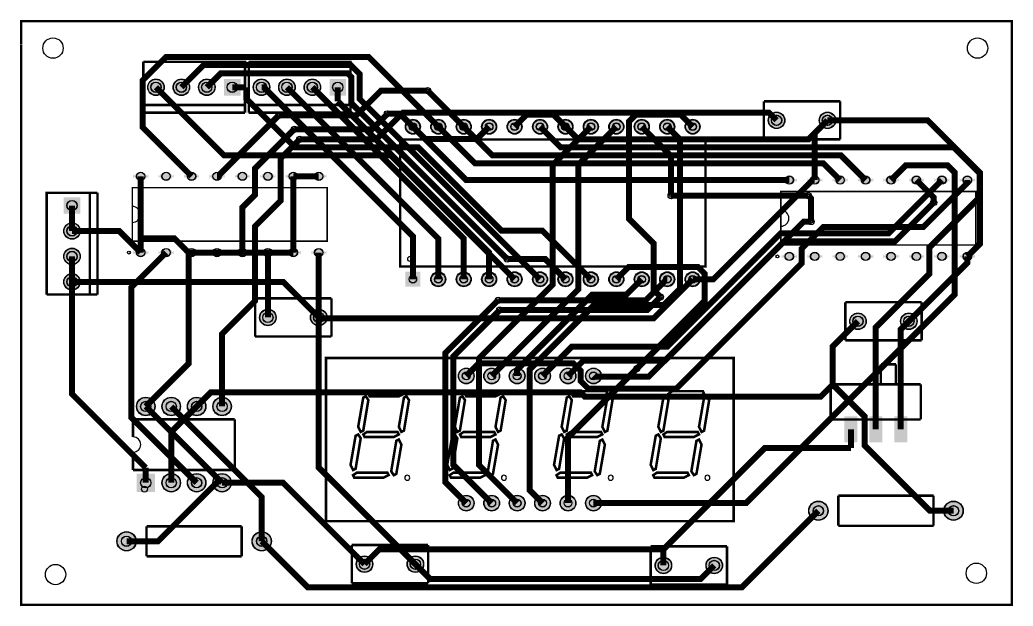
# Model space of a CAD drawing. Header units: millimetres. Extents: x 3.8 to 103, y 2 to 60.6.
import ezdxf

# ---------------------------------------------------------------- set-up
doc = ezdxf.new("R2010")
doc.units = ezdxf.units.MM
for name, color, linetype, true_color in [('BoardOutLine', 7, 'Continuous', 0xff00ff), ('BottomLayer', 7, 'Continuous', 0x0000ff), ('BottomSolderMaskLayer', 7, 'Continuous', 0xaa00ff), ('Document', 7, 'Continuous', 0xffffff), ('Hole', 7, 'Continuous', 0x222222), ('Multi-Layer', 7, 'Continuous', 0xc0c0c0), ('TopLayer', 7, 'Continuous', 0xff0000), ('TopPasteMaskLayer', 7, 'Continuous', 0x808080), ('TopSilkLayer', 7, 'Continuous', 0xffcc00), ('TopSolderMaskLayer', 7, 'Continuous', 0x800080)]:
    doc.layers.add(name, color=color, linetype=linetype, true_color=true_color)

msp = doc.modelspace()

# ---------------------------------------------------------------- hatches: boundary and pattern name
at = {"layer": 'BottomSolderMaskLayer'}
for points in [[(16.574, 53.848, 1), (18.224, 53.848, 1)], [(19.114, 53.848, 1), (20.764, 53.848, 1)], [(21.654, 53.848, 1), (23.304, 53.848, 1)], [(25.844, 53.023), (24.194, 53.023), (24.194, 54.673), (25.844, 54.673)], [(27.115, 53.848, 1), (28.765, 53.848, 1)], [(29.655, 53.848, 1), (31.305, 53.848, 1)], [(32.195, 53.848, 1), (33.845, 53.848, 1)], [(36.385, 53.023), (34.735, 53.023), (34.735, 54.673), (36.385, 54.673)], [(42.304, 49.911, 1), (43.802, 49.911, 1)], [(44.844, 49.911, 1), (46.342, 49.911, 1)], [(47.384, 49.911, 1), (48.882, 49.911, 1)], [(49.924, 49.911, 1), (51.422, 49.911, 1)], [(52.464, 49.911, 1), (53.962, 49.911, 1)], [(55.004, 49.911, 1), (56.502, 49.911, 1)], [(57.544, 49.911, 1), (59.042, 49.911, 1)], [(60.084, 49.911, 1), (61.582, 49.911, 1)], [(62.624, 49.911, 1), (64.122, 49.911, 1)], [(65.164, 49.911, 1), (66.662, 49.911, 1)], [(67.704, 49.911, 1), (69.202, 49.911, 1)], [(70.244, 49.911, 1), (71.742, 49.911, 1)], [(78.55, 50.546, 1), (80.2, 50.546, 1)], [(83.63, 50.546, 1), (85.28, 50.546, 1)], [(16.63, 45.146, -0.785398), (15.12, 45.146), (15.12, 44.77, -0.785398), (16.63, 44.77)], [(19.17, 45.146, -0.785398), (17.66, 45.146), (17.66, 44.77, -0.785398), (19.17, 44.77)], [(21.71, 45.146, -0.785398), (20.2, 45.146), (20.2, 44.77, -0.785398), (21.71, 44.77)], [(24.25, 45.146, -0.785398), (22.74, 45.146), (22.74, 44.77, -0.785398), (24.25, 44.77)], [(26.79, 45.146, -0.785398), (25.28, 45.146), (25.28, 44.77, -0.785398), (26.79, 44.77)], [(29.33, 45.146, -0.785398), (27.82, 45.146), (27.82, 44.77, -0.785398), (29.33, 44.77)], [(31.87, 45.146, -0.785398), (30.36, 45.146), (30.36, 44.77, -0.785398), (31.87, 44.77)], [(34.41, 45.146, -0.785398), (32.9, 45.146), (32.9, 44.77, -0.785398), (34.41, 44.77)], [(81.4, 44.765, -0.785398), (79.89, 44.765), (79.89, 44.389, -0.785398), (81.4, 44.389)], [(83.94, 44.765, -0.785398), (82.43, 44.765), (82.43, 44.389, -0.785398), (83.94, 44.389)], [(86.48, 44.765, -0.785398), (84.97, 44.765), (84.97, 44.389, -0.785398), (86.48, 44.389)], [(89.02, 44.765, -0.785398), (87.51, 44.765), (87.51, 44.389, -0.785398), (89.02, 44.389)], [(91.56, 44.765, -0.785398), (90.05, 44.765), (90.05, 44.389, -0.785398), (91.56, 44.389)], [(94.1, 44.765, -0.785398), (92.59, 44.765), (92.59, 44.389, -0.785398), (94.1, 44.389)], [(96.64, 44.765, -0.785398), (95.13, 44.765), (95.13, 44.389, -0.785398), (96.64, 44.389)], [(99.18, 44.765, -0.785398), (97.67, 44.765), (97.67, 44.389, -0.785398), (99.18, 44.389)], [(9.842, 42.862), (9.842, 41.212), (8.192, 41.212), (8.192, 42.862)], [(8.192, 39.497, 1), (9.842, 39.497, 1)], [(8.192, 36.957, 1), (9.842, 36.957, 1)], [(16.63, 37.526, -0.785398), (15.12, 37.526), (15.12, 37.15, -0.785398), (16.63, 37.15)], [(19.17, 37.526, -0.785398), (17.66, 37.526), (17.66, 37.15, -0.785398), (19.17, 37.15)], [(21.71, 37.526, -0.785398), (20.2, 37.526), (20.2, 37.15, -0.785398), (21.71, 37.15)], [(24.25, 37.526, -0.785398), (22.74, 37.526), (22.74, 37.15, -0.785398), (24.25, 37.15)], [(26.79, 37.526, -0.785398), (25.28, 37.526), (25.28, 37.15, -0.785398), (26.79, 37.15)], [(29.33, 37.526, -0.785398), (27.82, 37.526), (27.82, 37.15, -0.785398), (29.33, 37.15)], [(31.87, 37.526, -0.785398), (30.36, 37.526), (30.36, 37.15, -0.785398), (31.87, 37.15)], [(34.41, 37.526, -0.785398), (32.9, 37.526), (32.9, 37.15, -0.785398), (34.41, 37.15)], [(81.4, 37.145, -0.785398), (79.89, 37.145), (79.89, 36.769, -0.785398), (81.4, 36.769)], [(83.94, 37.145, -0.785398), (82.43, 37.145), (82.43, 36.769, -0.785398), (83.94, 36.769)], [(86.48, 37.145, -0.785398), (84.97, 37.145), (84.97, 36.769, -0.785398), (86.48, 36.769)], [(89.02, 37.145, -0.785398), (87.51, 37.145), (87.51, 36.769, -0.785398), (89.02, 36.769)], [(91.56, 37.145, -0.785398), (90.05, 37.145), (90.05, 36.769, -0.785398), (91.56, 36.769)], [(94.1, 37.145, -0.785398), (92.59, 37.145), (92.59, 36.769, -0.785398), (94.1, 36.769)], [(96.64, 37.145, -0.785398), (95.13, 37.145), (95.13, 36.769, -0.785398), (96.64, 36.769)], [(99.18, 37.145, -0.785398), (97.67, 37.145), (97.67, 36.769, -0.785398), (99.18, 36.769)], [(8.192, 34.417, 1), (9.842, 34.417, 1)], [(42.304, 35.42), (43.802, 35.42), (43.802, 33.922), (42.304, 33.922)], [(44.844, 34.671, 1), (46.342, 34.671, 1)], [(47.384, 34.671, 1), (48.882, 34.671, 1)], [(49.924, 34.671, 1), (51.422, 34.671, 1)], [(52.464, 34.671, 1), (53.962, 34.671, 1)], [(55.004, 34.671, 1), (56.502, 34.671, 1)], [(57.544, 34.671, 1), (59.042, 34.671, 1)], [(60.084, 34.671, 1), (61.582, 34.671, 1)], [(62.624, 34.671, 1), (64.122, 34.671, 1)], [(65.164, 34.671, 1), (66.662, 34.671, 1)], [(67.704, 34.671, 1), (69.202, 34.671, 1)], [(70.244, 34.671, 1), (71.742, 34.671, 1)], [(27.75, 30.861, 1), (29.4, 30.861, 1)], [(32.83, 30.861, 1), (34.48, 30.861, 1)], [(86.678, 30.48, 1), (88.328, 30.48, 1)], [(91.758, 30.48, 1), (93.408, 30.48, 1)], [(47.6, 25.019, 1), (49.174, 25.019, 1)], [(50.14, 25.019, 1), (51.714, 25.019, 1)], [(52.68, 25.019, 1), (54.254, 25.019, 1)], [(55.22, 25.019, 1), (56.794, 25.019, 1)], [(57.76, 25.019, 1), (59.334, 25.019, 1)], [(60.3, 25.019, 1), (61.874, 25.019, 1)], [(15.458, 21.971, 1), (17.308, 21.971, 1)], [(17.998, 21.971, 1), (19.848, 21.971, 1)], [(20.538, 21.971, 1), (22.388, 21.971, 1)], [(23.078, 21.971, 1), (24.928, 21.971, 1)], [(15.458, 15.276), (17.308, 15.276), (17.308, 13.426), (15.458, 13.426)], [(17.998, 14.351, 1), (19.848, 14.351, 1)], [(20.538, 14.351, 1), (22.388, 14.351, 1)], [(23.078, 14.351, 1), (24.928, 14.351, 1)], [(47.6, 12.319, 1), (49.174, 12.319, 1)], [(50.14, 12.319, 1), (51.714, 12.319, 1)], [(52.68, 12.319, 1), (54.254, 12.319, 1)], [(55.22, 12.319, 1), (56.794, 12.319, 1)], [(57.76, 12.319, 1), (59.334, 12.319, 1)], [(60.3, 12.319, 1), (61.874, 12.319, 1)], [(82.582, 11.557, 1), (84.512, 11.557, 1)], [(96.082, 11.557, 1), (98.012, 11.557, 1)], [(13.494, 8.509, 1), (15.424, 8.509, 1)], [(26.994, 8.509, 1), (28.924, 8.509, 1)], [(37.402, 6.223, 1), (39.052, 6.223, 1)], [(42.482, 6.223, 1), (44.132, 6.223, 1)], [(67.247, 6.096, 1), (68.897, 6.096, 1)], [(72.327, 6.096, 1), (73.977, 6.096, 1)]]:
    msp.add_hatch(color=256, dxfattribs=at).paths.add_polyline_path(points)
at = {"layer": 'Multi-Layer'}
for points in [[(16.599, 53.848, 1), (18.199, 53.848, 1)], [(19.139, 53.848, 1), (20.739, 53.848, 1)], [(21.679, 53.848, 1), (23.279, 53.848, 1)], [(25.819, 53.048), (24.219, 53.048), (24.219, 54.648), (25.819, 54.648)], [(27.14, 53.848, 1), (28.74, 53.848, 1)], [(29.68, 53.848, 1), (31.28, 53.848, 1)], [(32.22, 53.848, 1), (33.82, 53.848, 1)], [(36.36, 53.048), (34.76, 53.048), (34.76, 54.648), (36.36, 54.648)], [(42.354, 49.911, 1), (43.751, 49.911, 1)], [(44.894, 49.911, 1), (46.291, 49.911, 1)], [(47.434, 49.911, 1), (48.831, 49.911, 1)], [(49.974, 49.911, 1), (51.371, 49.911, 1)], [(52.515, 49.911, 1), (53.912, 49.911, 1)], [(55.055, 49.911, 1), (56.452, 49.911, 1)], [(57.595, 49.911, 1), (58.992, 49.911, 1)], [(60.134, 49.911, 1), (61.531, 49.911, 1)], [(62.674, 49.911, 1), (64.071, 49.911, 1)], [(65.214, 49.911, 1), (66.611, 49.911, 1)], [(67.754, 49.911, 1), (69.151, 49.911, 1)], [(70.295, 49.911, 1), (71.692, 49.911, 1)], [(78.575, 50.546, 1), (80.175, 50.546, 1)], [(83.655, 50.546, 1), (85.255, 50.546, 1)], [(16.605, 45.14, -0.785398), (15.145, 45.14), (15.145, 44.776, -0.785398), (16.605, 44.776)], [(19.145, 45.14, -0.785398), (17.685, 45.14), (17.685, 44.776, -0.785398), (19.145, 44.776)], [(21.685, 45.14, -0.785398), (20.225, 45.14), (20.225, 44.776, -0.785398), (21.685, 44.776)], [(24.225, 45.14, -0.785398), (22.765, 45.14), (22.765, 44.776, -0.785398), (24.225, 44.776)], [(26.765, 45.14, -0.785398), (25.305, 45.14), (25.305, 44.776, -0.785398), (26.765, 44.776)], [(29.305, 45.14, -0.785398), (27.845, 45.14), (27.845, 44.776, -0.785398), (29.305, 44.776)], [(31.845, 45.14, -0.785398), (30.385, 45.14), (30.385, 44.776, -0.785398), (31.845, 44.776)], [(34.385, 45.14, -0.785398), (32.925, 45.14), (32.925, 44.776, -0.785398), (34.385, 44.776)], [(81.375, 44.759, -0.785398), (79.915, 44.759), (79.915, 44.395, -0.785398), (81.375, 44.395)], [(83.915, 44.759, -0.785398), (82.455, 44.759), (82.455, 44.395, -0.785398), (83.915, 44.395)], [(86.455, 44.759, -0.785398), (84.995, 44.759), (84.995, 44.395, -0.785398), (86.455, 44.395)], [(88.995, 44.759, -0.785398), (87.535, 44.759), (87.535, 44.395, -0.785398), (88.995, 44.395)], [(91.535, 44.759, -0.785398), (90.075, 44.759), (90.075, 44.395, -0.785398), (91.535, 44.395)], [(94.075, 44.759, -0.785398), (92.615, 44.759), (92.615, 44.395, -0.785398), (94.075, 44.395)], [(96.615, 44.759, -0.785398), (95.155, 44.759), (95.155, 44.395, -0.785398), (96.615, 44.395)], [(99.155, 44.759, -0.785398), (97.695, 44.759), (97.695, 44.395, -0.785398), (99.155, 44.395)], [(9.817, 42.837), (9.817, 41.237), (8.217, 41.237), (8.217, 42.837)], [(8.217, 39.497, 1), (9.817, 39.497, 1)], [(8.217, 36.957, 1), (9.817, 36.957, 1)], [(16.605, 37.52, -0.785398), (15.145, 37.52), (15.145, 37.156, -0.785398), (16.605, 37.156)], [(19.145, 37.52, -0.785398), (17.685, 37.52), (17.685, 37.156, -0.785398), (19.145, 37.156)], [(21.685, 37.52, -0.785398), (20.225, 37.52), (20.225, 37.156, -0.785398), (21.685, 37.156)], [(24.225, 37.52, -0.785398), (22.765, 37.52), (22.765, 37.156, -0.785398), (24.225, 37.156)], [(26.765, 37.52, -0.785398), (25.305, 37.52), (25.305, 37.156, -0.785398), (26.765, 37.156)], [(29.305, 37.52, -0.785398), (27.845, 37.52), (27.845, 37.156, -0.785398), (29.305, 37.156)], [(31.845, 37.52, -0.785398), (30.385, 37.52), (30.385, 37.156, -0.785398), (31.845, 37.156)], [(34.385, 37.52, -0.785398), (32.925, 37.52), (32.925, 37.156, -0.785398), (34.385, 37.156)], [(81.375, 37.139, -0.785398), (79.915, 37.139), (79.915, 36.775, -0.785398), (81.375, 36.775)], [(83.915, 37.139, -0.785398), (82.455, 37.139), (82.455, 36.775, -0.785398), (83.915, 36.775)], [(86.455, 37.139, -0.785398), (84.995, 37.139), (84.995, 36.775, -0.785398), (86.455, 36.775)], [(88.995, 37.139, -0.785398), (87.535, 37.139), (87.535, 36.775, -0.785398), (88.995, 36.775)], [(91.535, 37.139, -0.785398), (90.075, 37.139), (90.075, 36.775, -0.785398), (91.535, 36.775)], [(94.075, 37.139, -0.785398), (92.615, 37.139), (92.615, 36.775, -0.785398), (94.075, 36.775)], [(96.615, 37.139, -0.785398), (95.155, 37.139), (95.155, 36.775, -0.785398), (96.615, 36.775)], [(99.155, 37.139, -0.785398), (97.695, 37.139), (97.695, 36.775, -0.785398), (99.155, 36.775)], [(8.217, 34.417, 1), (9.817, 34.417, 1)], [(42.354, 35.37), (43.751, 35.37), (43.751, 33.973), (42.354, 33.973)], [(44.894, 34.671, 1), (46.291, 34.671, 1)], [(47.434, 34.671, 1), (48.831, 34.671, 1)], [(49.974, 34.671, 1), (51.371, 34.671, 1)], [(52.515, 34.671, 1), (53.912, 34.671, 1)], [(55.055, 34.671, 1), (56.452, 34.671, 1)], [(57.595, 34.671, 1), (58.992, 34.671, 1)], [(60.134, 34.671, 1), (61.531, 34.671, 1)], [(62.674, 34.671, 1), (64.071, 34.671, 1)], [(65.214, 34.671, 1), (66.611, 34.671, 1)], [(67.754, 34.671, 1), (69.151, 34.671, 1)], [(70.295, 34.671, 1), (71.692, 34.671, 1)], [(27.775, 30.861, 1), (29.375, 30.861, 1)], [(32.855, 30.861, 1), (34.455, 30.861, 1)], [(86.703, 30.48, 1), (88.303, 30.48, 1)], [(91.783, 30.48, 1), (93.383, 30.48, 1)], [(47.625, 25.019, 1), (49.149, 25.019, 1)], [(50.165, 25.019, 1), (51.689, 25.019, 1)], [(52.705, 25.019, 1), (54.229, 25.019, 1)], [(55.245, 25.019, 1), (56.769, 25.019, 1)], [(57.785, 25.019, 1), (59.309, 25.019, 1)], [(60.325, 25.019, 1), (61.849, 25.019, 1)], [(15.483, 21.971, 1), (17.283, 21.971, 1)], [(18.023, 21.971, 1), (19.823, 21.971, 1)], [(20.563, 21.971, 1), (22.363, 21.971, 1)], [(23.103, 21.971, 1), (24.903, 21.971, 1)], [(15.483, 15.251), (17.283, 15.251), (17.283, 13.451), (15.483, 13.451)], [(18.023, 14.351, 1), (19.823, 14.351, 1)], [(20.563, 14.351, 1), (22.363, 14.351, 1)], [(23.103, 14.351, 1), (24.903, 14.351, 1)], [(47.625, 12.319, 1), (49.149, 12.319, 1)], [(50.165, 12.319, 1), (51.689, 12.319, 1)], [(52.705, 12.319, 1), (54.229, 12.319, 1)], [(55.245, 12.319, 1), (56.769, 12.319, 1)], [(57.785, 12.319, 1), (59.309, 12.319, 1)], [(60.325, 12.319, 1), (61.849, 12.319, 1)], [(82.607, 11.557, 1), (84.487, 11.557, 1)], [(96.107, 11.557, 1), (97.987, 11.557, 1)], [(13.519, 8.509, 1), (15.399, 8.509, 1)], [(27.019, 8.509, 1), (28.899, 8.509, 1)], [(37.427, 6.223, 1), (39.027, 6.223, 1)], [(42.507, 6.223, 1), (44.107, 6.223, 1)], [(67.272, 6.096, 1), (68.872, 6.096, 1)], [(72.352, 6.096, 1), (73.952, 6.096, 1)]]:
    msp.add_hatch(color=256, dxfattribs=at).paths.add_polyline_path(points)
at = {"layer": 'TopLayer'}
for points in [[(87.391, 18.435), (86.192, 18.435), (86.192, 20.935), (87.391, 20.935)], [(89.88, 18.435), (88.682, 18.435), (88.682, 20.935), (89.88, 20.935)], [(92.37, 18.435), (91.171, 18.435), (91.171, 20.935), (92.37, 20.935)]]:
    msp.add_hatch(color=256, dxfattribs=at).paths.add_polyline_path(points)
at = {"layer": 'TopPasteMaskLayer'}
for points in [[(87.391, 18.435), (86.192, 18.435), (86.192, 20.935), (87.391, 20.935)], [(89.88, 18.435), (88.682, 18.435), (88.682, 20.935), (89.88, 20.935)], [(92.37, 18.435), (91.171, 18.435), (91.171, 20.935), (92.37, 20.935)]]:
    msp.add_hatch(color=256, dxfattribs=at).paths.add_polyline_path(points)
at = {"layer": 'TopSolderMaskLayer'}
for points in [[(16.574, 53.848, 1), (18.224, 53.848, 1)], [(19.114, 53.848, 1), (20.764, 53.848, 1)], [(21.654, 53.848, 1), (23.304, 53.848, 1)], [(25.844, 53.023), (24.194, 53.023), (24.194, 54.673), (25.844, 54.673)], [(27.115, 53.848, 1), (28.765, 53.848, 1)], [(29.655, 53.848, 1), (31.305, 53.848, 1)], [(32.195, 53.848, 1), (33.845, 53.848, 1)], [(36.385, 53.023), (34.735, 53.023), (34.735, 54.673), (36.385, 54.673)], [(42.304, 49.911, 1), (43.802, 49.911, 1)], [(44.844, 49.911, 1), (46.342, 49.911, 1)], [(47.384, 49.911, 1), (48.882, 49.911, 1)], [(49.924, 49.911, 1), (51.422, 49.911, 1)], [(52.464, 49.911, 1), (53.962, 49.911, 1)], [(55.004, 49.911, 1), (56.502, 49.911, 1)], [(57.544, 49.911, 1), (59.042, 49.911, 1)], [(60.084, 49.911, 1), (61.582, 49.911, 1)], [(62.624, 49.911, 1), (64.122, 49.911, 1)], [(65.164, 49.911, 1), (66.662, 49.911, 1)], [(67.704, 49.911, 1), (69.202, 49.911, 1)], [(70.244, 49.911, 1), (71.742, 49.911, 1)], [(78.55, 50.546, 1), (80.2, 50.546, 1)], [(83.63, 50.546, 1), (85.28, 50.546, 1)], [(16.63, 45.146, -0.785398), (15.12, 45.146), (15.12, 44.77, -0.785398), (16.63, 44.77)], [(19.17, 45.146, -0.785398), (17.66, 45.146), (17.66, 44.77, -0.785398), (19.17, 44.77)], [(21.71, 45.146, -0.785398), (20.2, 45.146), (20.2, 44.77, -0.785398), (21.71, 44.77)], [(24.25, 45.146, -0.785398), (22.74, 45.146), (22.74, 44.77, -0.785398), (24.25, 44.77)], [(26.79, 45.146, -0.785398), (25.28, 45.146), (25.28, 44.77, -0.785398), (26.79, 44.77)], [(29.33, 45.146, -0.785398), (27.82, 45.146), (27.82, 44.77, -0.785398), (29.33, 44.77)], [(31.87, 45.146, -0.785398), (30.36, 45.146), (30.36, 44.77, -0.785398), (31.87, 44.77)], [(34.41, 45.146, -0.785398), (32.9, 45.146), (32.9, 44.77, -0.785398), (34.41, 44.77)], [(81.4, 44.765, -0.785398), (79.89, 44.765), (79.89, 44.389, -0.785398), (81.4, 44.389)], [(83.94, 44.765, -0.785398), (82.43, 44.765), (82.43, 44.389, -0.785398), (83.94, 44.389)], [(86.48, 44.765, -0.785398), (84.97, 44.765), (84.97, 44.389, -0.785398), (86.48, 44.389)], [(89.02, 44.765, -0.785398), (87.51, 44.765), (87.51, 44.389, -0.785398), (89.02, 44.389)], [(91.56, 44.765, -0.785398), (90.05, 44.765), (90.05, 44.389, -0.785398), (91.56, 44.389)], [(94.1, 44.765, -0.785398), (92.59, 44.765), (92.59, 44.389, -0.785398), (94.1, 44.389)], [(96.64, 44.765, -0.785398), (95.13, 44.765), (95.13, 44.389, -0.785398), (96.64, 44.389)], [(99.18, 44.765, -0.785398), (97.67, 44.765), (97.67, 44.389, -0.785398), (99.18, 44.389)], [(9.842, 42.862), (9.842, 41.212), (8.192, 41.212), (8.192, 42.862)], [(8.192, 39.497, 1), (9.842, 39.497, 1)], [(8.192, 36.957, 1), (9.842, 36.957, 1)], [(16.63, 37.526, -0.785398), (15.12, 37.526), (15.12, 37.15, -0.785398), (16.63, 37.15)], [(19.17, 37.526, -0.785398), (17.66, 37.526), (17.66, 37.15, -0.785398), (19.17, 37.15)], [(21.71, 37.526, -0.785398), (20.2, 37.526), (20.2, 37.15, -0.785398), (21.71, 37.15)], [(24.25, 37.526, -0.785398), (22.74, 37.526), (22.74, 37.15, -0.785398), (24.25, 37.15)], [(26.79, 37.526, -0.785398), (25.28, 37.526), (25.28, 37.15, -0.785398), (26.79, 37.15)], [(29.33, 37.526, -0.785398), (27.82, 37.526), (27.82, 37.15, -0.785398), (29.33, 37.15)], [(31.87, 37.526, -0.785398), (30.36, 37.526), (30.36, 37.15, -0.785398), (31.87, 37.15)], [(34.41, 37.526, -0.785398), (32.9, 37.526), (32.9, 37.15, -0.785398), (34.41, 37.15)], [(81.4, 37.145, -0.785398), (79.89, 37.145), (79.89, 36.769, -0.785398), (81.4, 36.769)], [(83.94, 37.145, -0.785398), (82.43, 37.145), (82.43, 36.769, -0.785398), (83.94, 36.769)], [(86.48, 37.145, -0.785398), (84.97, 37.145), (84.97, 36.769, -0.785398), (86.48, 36.769)], [(89.02, 37.145, -0.785398), (87.51, 37.145), (87.51, 36.769, -0.785398), (89.02, 36.769)], [(91.56, 37.145, -0.785398), (90.05, 37.145), (90.05, 36.769, -0.785398), (91.56, 36.769)], [(94.1, 37.145, -0.785398), (92.59, 37.145), (92.59, 36.769, -0.785398), (94.1, 36.769)], [(96.64, 37.145, -0.785398), (95.13, 37.145), (95.13, 36.769, -0.785398), (96.64, 36.769)], [(99.18, 37.145, -0.785398), (97.67, 37.145), (97.67, 36.769, -0.785398), (99.18, 36.769)], [(8.192, 34.417, 1), (9.842, 34.417, 1)], [(42.304, 35.42), (43.802, 35.42), (43.802, 33.922), (42.304, 33.922)], [(44.844, 34.671, 1), (46.342, 34.671, 1)], [(47.384, 34.671, 1), (48.882, 34.671, 1)], [(49.924, 34.671, 1), (51.422, 34.671, 1)], [(52.464, 34.671, 1), (53.962, 34.671, 1)], [(55.004, 34.671, 1), (56.502, 34.671, 1)], [(57.544, 34.671, 1), (59.042, 34.671, 1)], [(60.084, 34.671, 1), (61.582, 34.671, 1)], [(62.624, 34.671, 1), (64.122, 34.671, 1)], [(65.164, 34.671, 1), (66.662, 34.671, 1)], [(67.704, 34.671, 1), (69.202, 34.671, 1)], [(70.244, 34.671, 1), (71.742, 34.671, 1)], [(27.75, 30.861, 1), (29.4, 30.861, 1)], [(32.83, 30.861, 1), (34.48, 30.861, 1)], [(86.678, 30.48, 1), (88.328, 30.48, 1)], [(91.758, 30.48, 1), (93.408, 30.48, 1)], [(47.6, 25.019, 1), (49.174, 25.019, 1)], [(50.14, 25.019, 1), (51.714, 25.019, 1)], [(52.68, 25.019, 1), (54.254, 25.019, 1)], [(55.22, 25.019, 1), (56.794, 25.019, 1)], [(57.76, 25.019, 1), (59.334, 25.019, 1)], [(60.3, 25.019, 1), (61.874, 25.019, 1)], [(15.458, 21.971, 1), (17.308, 21.971, 1)], [(17.998, 21.971, 1), (19.848, 21.971, 1)], [(20.538, 21.971, 1), (22.388, 21.971, 1)], [(23.078, 21.971, 1), (24.928, 21.971, 1)], [(87.442, 18.385), (86.142, 18.385), (86.142, 20.985), (87.442, 20.985)], [(89.931, 18.385), (88.631, 18.385), (88.631, 20.985), (89.931, 20.985)], [(92.42, 18.385), (91.12, 18.385), (91.12, 20.985), (92.42, 20.985)], [(15.458, 15.276), (17.308, 15.276), (17.308, 13.426), (15.458, 13.426)], [(17.998, 14.351, 1), (19.848, 14.351, 1)], [(20.538, 14.351, 1), (22.388, 14.351, 1)], [(23.078, 14.351, 1), (24.928, 14.351, 1)], [(47.6, 12.319, 1), (49.174, 12.319, 1)], [(50.14, 12.319, 1), (51.714, 12.319, 1)], [(52.68, 12.319, 1), (54.254, 12.319, 1)], [(55.22, 12.319, 1), (56.794, 12.319, 1)], [(57.76, 12.319, 1), (59.334, 12.319, 1)], [(60.3, 12.319, 1), (61.874, 12.319, 1)], [(82.582, 11.557, 1), (84.512, 11.557, 1)], [(96.082, 11.557, 1), (98.012, 11.557, 1)], [(13.494, 8.509, 1), (15.424, 8.509, 1)], [(26.994, 8.509, 1), (28.924, 8.509, 1)], [(37.402, 6.223, 1), (39.052, 6.223, 1)], [(42.482, 6.223, 1), (44.132, 6.223, 1)], [(67.247, 6.096, 1), (68.897, 6.096, 1)], [(72.327, 6.096, 1), (73.977, 6.096, 1)]]:
    msp.add_hatch(color=256, dxfattribs=at).paths.add_polyline_path(points)

# ---------------------------------------------------------------- linework, layer by layer
at = {"layer": 'BoardOutLine', "const_width": 0.254}
msp.add_lwpolyline([(3.937, 58.166), (3.937, 60.452), (102.87, 60.452), (102.87, 2.159), (3.937, 2.159), (3.937, 58.143)], dxfattribs=at)
at = {"layer": 'BottomLayer', "const_width": 0.6}
for points in [[(45.593, 49.911), (38.644, 56.86), (18.391, 56.86), (16.086, 54.555), (16.086, 49.827), (20.955, 44.958)], [(55.753, 34.671), (37.743, 52.681), (37.743, 55.167), (36.853, 56.057), (22.148, 56.057), (19.939, 53.848)], [(22.479, 53.848), (23.885, 55.254), (36.521, 55.254), (36.91, 54.865), (36.91, 52.256), (52.472, 36.693)], [(43.053, 34.671), (43.053, 38.958), (28.163, 53.848), (27.94, 53.848)], [(30.48, 53.848), (45.593, 38.735), (45.593, 34.671)], [(33.02, 53.848), (48.133, 38.735), (48.133, 34.671)], [(35.56, 53.848), (35.56, 52.446)], [(48.133, 49.911), (44.54, 53.504)], [(35.56, 52.446), (50.673, 37.333), (50.673, 34.671)], [(23.495, 44.958), (23.587, 44.958), (29.677, 51.048)], [(43.053, 49.911), (41.768, 51.196), (40.518, 51.196)], [(53.213, 49.911), (54.421, 51.119), (57.085, 51.119), (58.293, 49.911)], [(70.993, 49.911), (69.792, 51.112), (65.315, 51.112), (64.643, 50.44), (64.643, 40.707), (67.114, 38.236), (67.114, 33.585), (67.783, 32.916)], [(83.185, 44.577), (83.185, 49.276), (84.455, 50.546)], [(98.425, 36.957), (99.676, 38.208), (99.676, 45.329), (94.459, 50.546), (84.455, 50.546)], [(26.035, 37.338), (26.035, 41.855), (27.305, 43.125), (27.305, 45.747), (31.213, 49.656)], [(43.053, 49.911), (44.269, 48.695), (49.457, 48.695), (50.673, 49.911)], [(53.467, 12.319), (49.657, 16.129), (49.657, 26.782), (57.023, 34.148), (57.023, 46.101), (60.833, 49.911)], [(50.927, 25.019), (59.563, 33.655), (59.563, 46.101), (63.373, 49.911)], [(56.007, 12.319), (54.731, 13.595), (54.731, 25.669), (61.17, 32.108), (68.117, 32.108), (69.723, 33.714), (69.723, 48.641), (68.453, 49.911)], [(65.913, 49.911), (68.841, 46.983), (68.841, 43.024)], [(24.003, 21.971), (24.003, 29.224), (27.305, 32.526), (27.305, 39.975), (29.845, 42.515), (29.845, 46.737), (31.765, 48.657)], [(90.805, 44.577), (92.265, 46.037), (96.451, 46.037), (97.155, 45.334), (97.155, 33.151), (76.323, 12.319), (61.087, 12.319)], [(15.875, 44.958), (15.875, 38.767)], [(31.115, 44.958), (31.115, 37.338)], [(95.885, 44.577), (90.583, 39.275), (79.802, 39.275), (68.467, 27.939), (58.927, 27.939), (56.007, 25.019)], [(83.185, 44.577), (82.963, 44.577), (73.057, 34.671), (70.993, 34.671)], [(82.551, 43.024), (82.827, 42.748), (82.827, 40.435)], [(9.017, 39.497), (9.017, 42.037)], [(95.076, 42.339), (91.209, 38.472), (80.135, 38.472), (68.212, 26.549), (60.077, 26.549), (58.547, 25.019)], [(15.875, 38.767), (15.875, 37.338)], [(15.875, 38.767), (19.231, 38.767), (20.659, 37.338)], [(9.017, 36.957), (9.017, 34.417)], [(18.415, 37.338), (14.954, 33.877), (14.954, 20.86), (21.463, 14.351)], [(20.659, 37.338), (20.659, 26.247), (16.383, 21.971)], [(20.659, 37.338), (20.955, 37.338)], [(28.575, 37.338), (28.575, 30.861)], [(33.655, 37.338), (33.655, 30.861)], [(9.017, 34.417), (9.017, 23.218), (16.383, 15.852)], [(53.467, 25.019), (53.467, 25.638), (60.951, 33.122), (64.364, 33.122), (65.913, 34.671)], [(51.574, 32.583), (46.29, 27.299), (46.29, 14.416), (48.387, 12.319)], [(51.724, 31.592), (47.108, 26.976), (47.108, 16.138), (50.927, 12.319)], [(43.307, 6.223), (33.655, 15.875), (33.655, 30.861)], [(65.42, 25.742), (58.547, 18.869), (58.547, 12.319)], [(16.383, 21.971), (23.722, 14.632), (23.722, 14.626)], [(18.923, 21.971), (27.959, 12.935), (27.959, 8.509)], [(16.383, 14.351), (16.383, 15.852)], [(23.722, 14.626), (17.605, 8.509), (14.459, 8.509)], [(23.722, 14.626), (23.728, 14.626), (24.003, 14.351)]]:
    msp.add_lwpolyline(points, dxfattribs=at)
at = {"layer": 'BottomSolderMaskLayer'}
for centre, radius in [((17.399, 53.848), 0.825), ((19.939, 53.848), 0.825), ((22.479, 53.848), 0.825), ((27.94, 53.848), 0.825), ((30.48, 53.848), 0.825), ((33.02, 53.848), 0.825), ((17.399, 53.848), 0.516), ((19.939, 53.848), 0.516), ((22.479, 53.848), 0.516), ((25.019, 53.848), 0.516), ((27.94, 53.848), 0.516), ((30.48, 53.848), 0.516), ((33.02, 53.848), 0.516), ((35.56, 53.848), 0.516), ((43.053, 49.911), 0.749), ((45.593, 49.911), 0.749), ((48.133, 49.911), 0.749), ((50.673, 49.911), 0.749), ((53.213, 49.911), 0.749), ((55.753, 49.911), 0.749), ((58.293, 49.911), 0.749), ((60.833, 49.911), 0.749), ((63.373, 49.911), 0.749), ((65.913, 49.911), 0.749), ((68.453, 49.911), 0.749), ((70.993, 49.911), 0.749), ((79.375, 50.546), 0.825), ((79.375, 50.546), 0.516), ((84.455, 50.546), 0.825), ((84.455, 50.546), 0.516), ((43.053, 49.911), 0.381), ((45.593, 49.911), 0.381), ((48.133, 49.911), 0.381), ((50.673, 49.911), 0.381), ((53.213, 49.911), 0.381), ((55.753, 49.911), 0.381), ((58.293, 49.911), 0.381), ((60.833, 49.911), 0.381), ((63.373, 49.911), 0.381), ((65.913, 49.911), 0.381), ((68.453, 49.911), 0.381), ((70.993, 49.911), 0.381), ((15.875, 44.958), 0.414), ((18.415, 44.958), 0.414), ((20.955, 44.958), 0.414), ((23.495, 44.958), 0.414), ((26.035, 44.958), 0.414), ((28.575, 44.958), 0.414), ((31.115, 44.958), 0.414), ((33.655, 44.958), 0.414), ((80.645, 44.577), 0.414), ((83.185, 44.577), 0.414), ((85.725, 44.577), 0.414), ((88.265, 44.577), 0.414), ((90.805, 44.577), 0.414), ((93.345, 44.577), 0.414), ((95.885, 44.577), 0.414), ((98.425, 44.577), 0.414), ((9.017, 42.037), 0.516), ((9.017, 39.497), 0.825), ((9.017, 39.497), 0.516), ((9.017, 36.957), 0.825), ((15.875, 37.338), 0.414), ((18.415, 37.338), 0.414), ((20.955, 37.338), 0.414), ((23.495, 37.338), 0.414), ((26.035, 37.338), 0.414), ((28.575, 37.338), 0.414), ((31.115, 37.338), 0.414), ((33.655, 37.338), 0.414), ((9.017, 36.957), 0.516), ((80.645, 36.957), 0.414), ((83.185, 36.957), 0.414), ((85.725, 36.957), 0.414), ((88.265, 36.957), 0.414), ((90.805, 36.957), 0.414), ((93.345, 36.957), 0.414), ((95.885, 36.957), 0.414), ((98.425, 36.957), 0.414), ((9.017, 34.417), 0.825), ((9.017, 34.417), 0.516), ((43.053, 34.671), 0.381), ((45.593, 34.671), 0.749), ((45.593, 34.671), 0.381), ((48.133, 34.671), 0.749), ((48.133, 34.671), 0.381), ((50.673, 34.671), 0.749), ((50.673, 34.671), 0.381), ((53.213, 34.671), 0.749), ((53.213, 34.671), 0.381), ((55.753, 34.671), 0.749), ((55.753, 34.671), 0.381), ((58.293, 34.671), 0.749), ((58.293, 34.671), 0.381), ((60.833, 34.671), 0.749), ((60.833, 34.671), 0.381), ((63.373, 34.671), 0.749), ((63.373, 34.671), 0.381), ((65.913, 34.671), 0.749), ((65.913, 34.671), 0.381), ((68.453, 34.671), 0.749), ((68.453, 34.671), 0.381), ((70.993, 34.671), 0.749), ((70.993, 34.671), 0.381), ((28.575, 30.861), 0.825), ((28.575, 30.861), 0.516), ((33.655, 30.861), 0.825), ((33.655, 30.861), 0.516), ((87.503, 30.48), 0.825), ((87.503, 30.48), 0.516), ((92.583, 30.48), 0.825), ((92.583, 30.48), 0.516), ((48.387, 25.019), 0.787), ((50.927, 25.019), 0.787), ((53.467, 25.019), 0.787), ((56.007, 25.019), 0.787), ((58.547, 25.019), 0.787), ((61.087, 25.019), 0.787), ((48.387, 25.019), 0.394), ((50.927, 25.019), 0.394), ((53.467, 25.019), 0.394), ((56.007, 25.019), 0.394), ((58.547, 25.019), 0.394), ((61.087, 25.019), 0.394), ((16.383, 21.971), 0.925), ((18.923, 21.971), 0.925), ((21.463, 21.971), 0.925), ((24.003, 21.971), 0.925), ((16.383, 21.971), 0.514), ((18.923, 21.971), 0.514), ((21.463, 21.971), 0.514), ((24.003, 21.971), 0.514), ((18.923, 14.351), 0.925), ((21.463, 14.351), 0.925), ((24.003, 14.351), 0.925), ((16.383, 14.351), 0.514), ((18.923, 14.351), 0.514), ((21.463, 14.351), 0.514), ((24.003, 14.351), 0.514), ((48.387, 12.319), 0.787), ((50.927, 12.319), 0.787), ((53.467, 12.319), 0.787), ((56.007, 12.319), 0.787), ((58.547, 12.319), 0.787), ((61.087, 12.319), 0.787), ((48.387, 12.319), 0.394), ((50.927, 12.319), 0.394), ((53.467, 12.319), 0.394), ((56.007, 12.319), 0.394), ((58.547, 12.319), 0.394), ((61.087, 12.319), 0.394), ((83.547, 11.557), 0.965), ((83.547, 11.557), 0.514), ((97.047, 11.557), 0.965), ((97.047, 11.557), 0.514), ((14.459, 8.509), 0.965), ((14.459, 8.509), 0.514), ((27.959, 8.509), 0.965), ((27.959, 8.509), 0.514), ((38.227, 6.223), 0.825), ((43.307, 6.223), 0.825), ((38.227, 6.223), 0.516), ((43.307, 6.223), 0.516), ((68.072, 6.096), 0.825), ((68.072, 6.096), 0.516), ((73.152, 6.096), 0.825), ((73.152, 6.096), 0.516)]:
    msp.add_circle(centre, radius, dxfattribs=at)
at = {"layer": 'Document', "const_width": 0.254}
for points in [[(89.789, 24.181), (89.789, 26.187)], [(89.789, 26.187), (91.288, 26.187)], [(91.288, 26.187), (91.288, 24.181)], [(84.785, 24.181), (84.785, 20.676)], [(89.789, 24.181), (84.785, 24.181)], [(91.288, 24.181), (89.789, 24.181)], [(93.777, 24.181), (91.288, 24.181)], [(93.777, 20.676), (93.777, 24.181)], [(84.785, 20.676), (93.777, 20.676)]]:
    msp.add_lwpolyline(points, dxfattribs=at)
at = {"layer": 'Document'}
for centre, radius in [((14.693, 37.338), 0.15), ((79.463, 36.957), 0.15), ((16.256, 13.716), 0.3)]:
    msp.add_circle(centre, radius, dxfattribs=at)
at = {"layer": 'Hole'}
for centre in [(44.54, 53.504), (29.677, 51.048), (40.518, 51.196), (31.213, 49.656), (31.765, 48.657), (68.841, 43.024), (82.551, 43.024), (95.076, 42.339), (82.827, 40.435), (52.472, 36.693), (51.574, 32.583), (67.783, 32.916), (51.724, 31.592), (65.42, 25.742)]:
    msp.add_circle(centre, 0.153, dxfattribs=at)
at = {"layer": 'Multi-Layer'}
for centre, radius in [((7.118, 57.763), 1.016), ((99.447, 57.763), 1.016), ((17.399, 53.848), 0.8), ((19.939, 53.848), 0.8), ((22.479, 53.848), 0.8), ((27.94, 53.848), 0.8), ((30.48, 53.848), 0.8), ((33.02, 53.848), 0.8), ((17.399, 53.848), 0.5), ((19.939, 53.848), 0.5), ((22.479, 53.848), 0.5), ((25.019, 53.848), 0.5), ((27.94, 53.848), 0.5), ((30.48, 53.848), 0.5), ((33.02, 53.848), 0.5), ((35.56, 53.848), 0.5), ((44.54, 53.504), 0.305), ((29.677, 51.048), 0.305), ((40.518, 51.196), 0.305), ((43.053, 49.911), 0.699), ((45.593, 49.911), 0.699), ((48.133, 49.911), 0.699), ((50.673, 49.911), 0.699), ((53.213, 49.911), 0.699), ((55.753, 49.911), 0.699), ((58.293, 49.911), 0.699), ((60.833, 49.911), 0.699), ((63.373, 49.911), 0.699), ((65.913, 49.911), 0.699), ((68.453, 49.911), 0.699), ((70.993, 49.911), 0.699), ((79.375, 50.546), 0.8), ((79.375, 50.546), 0.5), ((84.455, 50.546), 0.8), ((84.455, 50.546), 0.5), ((31.213, 49.656), 0.305), ((43.053, 49.911), 0.356), ((45.593, 49.911), 0.356), ((48.133, 49.911), 0.356), ((50.673, 49.911), 0.356), ((53.213, 49.911), 0.356), ((55.753, 49.911), 0.356), ((58.293, 49.911), 0.356), ((60.833, 49.911), 0.356), ((63.373, 49.911), 0.356), ((65.913, 49.911), 0.356), ((68.453, 49.911), 0.356), ((70.993, 49.911), 0.356), ((31.765, 48.657), 0.305), ((15.875, 44.958), 0.4), ((18.415, 44.958), 0.4), ((20.955, 44.958), 0.4), ((23.495, 44.958), 0.4), ((26.035, 44.958), 0.4), ((28.575, 44.958), 0.4), ((31.115, 44.958), 0.4), ((33.655, 44.958), 0.4), ((80.645, 44.577), 0.4), ((83.185, 44.577), 0.4), ((85.725, 44.577), 0.4), ((88.265, 44.577), 0.4), ((90.805, 44.577), 0.4), ((93.345, 44.577), 0.4), ((95.885, 44.577), 0.4), ((98.425, 44.577), 0.4), ((68.841, 43.024), 0.305), ((82.551, 43.024), 0.305), ((9.017, 42.037), 0.5), ((95.076, 42.339), 0.305), ((82.827, 40.435), 0.305), ((9.017, 39.497), 0.8), ((9.017, 39.497), 0.5), ((9.017, 36.957), 0.8), ((15.875, 37.338), 0.4), ((18.415, 37.338), 0.4), ((20.955, 37.338), 0.4), ((23.495, 37.338), 0.4), ((26.035, 37.338), 0.4), ((28.575, 37.338), 0.4), ((31.115, 37.338), 0.4), ((33.655, 37.338), 0.4), ((9.017, 36.957), 0.5), ((52.472, 36.693), 0.305), ((80.645, 36.957), 0.4), ((83.185, 36.957), 0.4), ((85.725, 36.957), 0.4), ((88.265, 36.957), 0.4), ((90.805, 36.957), 0.4), ((93.345, 36.957), 0.4), ((95.885, 36.957), 0.4), ((98.425, 36.957), 0.4), ((9.017, 34.417), 0.8), ((9.017, 34.417), 0.5), ((43.053, 34.671), 0.356), ((45.593, 34.671), 0.699), ((45.593, 34.671), 0.356), ((48.133, 34.671), 0.699), ((48.133, 34.671), 0.356), ((50.673, 34.671), 0.699), ((50.673, 34.671), 0.356), ((53.213, 34.671), 0.699), ((53.213, 34.671), 0.356), ((55.753, 34.671), 0.699), ((55.753, 34.671), 0.356), ((58.293, 34.671), 0.699), ((58.293, 34.671), 0.356), ((60.833, 34.671), 0.699), ((60.833, 34.671), 0.356), ((63.373, 34.671), 0.699), ((63.373, 34.671), 0.356), ((65.913, 34.671), 0.699), ((65.913, 34.671), 0.356), ((68.453, 34.671), 0.699), ((68.453, 34.671), 0.356), ((70.993, 34.671), 0.699), ((70.993, 34.671), 0.356), ((51.574, 32.583), 0.305), ((67.783, 32.916), 0.305), ((51.724, 31.592), 0.305), ((28.575, 30.861), 0.8), ((28.575, 30.861), 0.5), ((33.655, 30.861), 0.8), ((33.655, 30.861), 0.5), ((87.503, 30.48), 0.8), ((87.503, 30.48), 0.5), ((92.583, 30.48), 0.8), ((92.583, 30.48), 0.5), ((65.42, 25.742), 0.305), ((48.387, 25.019), 0.762), ((48.387, 25.019), 0.381), ((50.927, 25.019), 0.762), ((50.927, 25.019), 0.381), ((53.467, 25.019), 0.762), ((53.467, 25.019), 0.381), ((56.007, 25.019), 0.762), ((56.007, 25.019), 0.381), ((58.547, 25.019), 0.762), ((58.547, 25.019), 0.381), ((61.087, 25.019), 0.762), ((61.087, 25.019), 0.381), ((16.383, 21.971), 0.9), ((18.923, 21.971), 0.9), ((21.463, 21.971), 0.9), ((24.003, 21.971), 0.9), ((16.383, 21.971), 0.5), ((18.923, 21.971), 0.5), ((21.463, 21.971), 0.5), ((24.003, 21.971), 0.5), ((18.923, 14.351), 0.9), ((21.463, 14.351), 0.9), ((24.003, 14.351), 0.9), ((16.383, 14.351), 0.5), ((18.923, 14.351), 0.5), ((21.463, 14.351), 0.5), ((24.003, 14.351), 0.5), ((48.387, 12.319), 0.762), ((50.927, 12.319), 0.762), ((53.467, 12.319), 0.762), ((56.007, 12.319), 0.762), ((58.547, 12.319), 0.762), ((61.087, 12.319), 0.762), ((48.387, 12.319), 0.381), ((50.927, 12.319), 0.381), ((53.467, 12.319), 0.381), ((56.007, 12.319), 0.381), ((58.547, 12.319), 0.381), ((61.087, 12.319), 0.381), ((83.547, 11.557), 0.94), ((83.547, 11.557), 0.5), ((97.047, 11.557), 0.94), ((97.047, 11.557), 0.5), ((14.459, 8.509), 0.94), ((14.459, 8.509), 0.5), ((27.959, 8.509), 0.94), ((27.959, 8.509), 0.5), ((38.227, 6.223), 0.8), ((43.307, 6.223), 0.8), ((7.372, 5.185), 1.016), ((38.227, 6.223), 0.5), ((43.307, 6.223), 0.5), ((68.072, 6.096), 0.8), ((68.072, 6.096), 0.5), ((73.152, 6.096), 0.8), ((73.152, 6.096), 0.5), ((99.32, 5.312), 1.016)]:
    msp.add_circle(centre, radius, dxfattribs=at)
at = {"layer": 'TopLayer', "const_width": 0.6}
for points in [[(17.399, 53.848), (24.2, 47.047), (40.837, 47.047), (53.213, 34.671)], [(25.019, 53.848), (26.421, 53.848)], [(26.421, 53.848), (26.421, 52.71), (31.281, 47.85), (43.579, 47.85), (51.89, 39.539), (55.965, 39.539), (60.833, 34.671)], [(29.677, 51.048), (37.412, 51.048), (39.868, 53.504), (44.54, 53.504)], [(31.765, 48.657), (39.407, 48.657), (42.046, 51.296), (78.625, 51.296), (79.375, 50.546)], [(31.213, 49.656), (38.977, 49.656), (40.518, 51.196)], [(58.293, 49.911), (59.559, 48.645), (82.554, 48.645), (84.455, 50.546)], [(80.645, 44.577), (48.387, 44.577), (43.053, 49.911)], [(45.593, 49.911), (49.268, 46.236), (84.066, 46.236), (85.725, 44.577)], [(48.133, 49.911), (51.005, 47.039), (85.803, 47.039), (88.265, 44.577)], [(89.281, 19.685), (89.281, 29.864), (94.615, 35.198), (94.615, 37.837), (99.659, 42.881), (99.659, 45.269), (97.085, 47.842), (57.822, 47.842), (55.753, 49.911)], [(33.655, 44.958), (31.115, 44.958)], [(48.387, 25.019), (49.651, 26.283), (59.083, 26.283), (59.823, 25.543), (59.823, 24.496), (60.564, 23.755), (69.368, 23.755), (81.877, 36.264), (81.877, 37.735), (84.045, 39.903), (94.046, 39.903), (98.425, 44.283), (98.425, 44.577)], [(95.076, 42.339), (95.076, 42.846), (93.345, 44.577)], [(68.841, 43.024), (82.551, 43.024)], [(61.087, 25.019), (61.171, 24.935), (66.596, 24.935), (82.096, 40.435), (82.827, 40.435)], [(9.017, 39.497), (13.716, 39.497), (15.875, 37.338)], [(23.495, 37.338), (20.955, 37.338)], [(26.035, 37.338), (23.495, 37.338)], [(28.575, 37.338), (26.035, 37.338)], [(31.115, 37.338), (28.575, 37.338)], [(52.472, 36.693), (56.271, 36.693), (58.293, 34.671)], [(98.425, 36.957), (98.425, 36.322), (92.583, 30.48)], [(63.373, 34.671), (64.603, 35.901), (71.53, 35.901), (72.194, 35.238), (72.194, 32.516), (65.42, 25.742)], [(9.017, 34.417), (30.099, 34.417), (33.655, 30.861)], [(33.655, 30.861), (33.731, 30.785), (67.107, 30.785), (70.993, 34.671)], [(68.453, 34.671), (68.397, 34.671), (66.309, 32.583), (51.574, 32.583)], [(67.783, 32.916), (66.46, 31.592), (51.724, 31.592)], [(84.982, 24.156), (84.982, 27.959), (87.503, 30.48)], [(91.77, 19.685), (91.77, 29.667), (92.583, 30.48)], [(21.463, 21.971), (22.879, 23.387), (59.797, 23.387), (60.231, 22.952), (83.778, 22.952), (84.982, 24.156)], [(97.047, 11.557), (94.683, 11.557), (88.179, 18.061), (88.179, 20.959), (84.982, 24.156)], [(18.923, 14.351), (18.923, 19.431), (21.463, 21.971)], [(86.792, 19.685), (86.792, 17.834)], [(86.792, 17.834), (78.211, 17.834), (68.072, 7.695)], [(38.227, 6.223), (30.099, 14.351), (24.003, 14.351)], [(27.959, 8.509), (32.543, 3.925), (75.915, 3.925), (83.547, 11.557)], [(68.072, 7.695), (39.699, 7.695), (38.227, 6.223)], [(68.072, 7.695), (68.072, 6.096)], [(73.152, 6.096), (71.784, 4.728), (44.802, 4.728), (43.307, 6.223)]]:
    msp.add_lwpolyline(points, dxfattribs=at)
at = {"layer": 'TopSilkLayer', "const_width": 0.254}
for points in [[(16.129, 51.308), (16.129, 56.388)], [(26.289, 51.308), (26.289, 56.388), (16.129, 56.388)], [(26.67, 51.308), (26.67, 56.388)], [(36.83, 51.308), (36.83, 56.388), (26.67, 56.388)], [(78.105, 52.451), (85.725, 52.451)], [(78.105, 48.641), (78.105, 52.451)], [(85.725, 52.451), (85.725, 48.641)], [(26.289, 52.07), (16.129, 52.07)], [(36.83, 52.07), (26.67, 52.07)], [(26.289, 51.308), (16.129, 51.308)], [(36.83, 51.308), (26.67, 51.308)], [(85.725, 48.641), (78.105, 48.641)], [(11.557, 43.307), (6.477, 43.307), (6.477, 33.147)], [(10.795, 43.307), (10.795, 33.147)], [(11.557, 43.307), (11.557, 33.147)], [(11.557, 33.147), (6.477, 33.147)], [(27.305, 32.766), (34.925, 32.766)], [(27.305, 28.956), (27.305, 32.766)], [(34.925, 32.766), (34.925, 28.956)], [(86.233, 32.385), (93.853, 32.385)], [(86.233, 28.575), (86.233, 32.385)], [(93.853, 32.385), (93.853, 28.575)], [(34.925, 28.956), (27.305, 28.956)], [(93.853, 28.575), (86.233, 28.575)], [(84.785, 20.676), (84.785, 24.181)], [(84.785, 24.181), (93.777, 24.181)], [(93.777, 24.181), (93.777, 20.676)], [(15.113, 20.695), (25.273, 20.695)], [(15.113, 18.923), (15.113, 20.695)], [(25.273, 15.63), (25.273, 20.695)], [(85.293, 20.676), (84.785, 20.676)], [(93.777, 20.676), (93.269, 20.676)], [(15.113, 15.63), (15.113, 17.399)], [(15.113, 15.63), (25.273, 15.63)], [(85.547, 13.057), (95.047, 13.057)], [(85.547, 10.057), (85.547, 13.057)], [(95.047, 13.057), (95.047, 10.057)], [(16.459, 10.009), (25.959, 10.009)], [(16.459, 7.009), (16.459, 10.009)], [(25.959, 10.009), (25.959, 7.009)], [(95.047, 10.057), (85.547, 10.057)], [(36.957, 8.128), (44.577, 8.128)], [(36.957, 4.318), (36.957, 8.128)], [(44.577, 8.128), (44.577, 4.318)], [(66.802, 8.001), (74.422, 8.001)], [(66.802, 4.191), (66.802, 8.001)], [(74.422, 8.001), (74.422, 4.191)], [(25.959, 7.009), (16.459, 7.009)], [(44.577, 4.318), (36.957, 4.318)], [(74.422, 4.191), (66.802, 4.191)]]:
    msp.add_lwpolyline(points, dxfattribs=at)
at = {"layer": 'TopSilkLayer'}
for points, const_width in [([(41.783, 35.941), (72.263, 35.941), (72.263, 48.641), (41.783, 48.641), (41.783, 35.941)], 0.229), ([(15.036, 38.479), (15.036, 43.817), (34.494, 43.817), (34.494, 38.479), (15.036, 38.479)], 0.152), ([(79.806, 38.098), (79.806, 43.436), (99.264, 43.436), (99.264, 38.098), (79.806, 38.098)], 0.152), ([(34.387, 26.819), (34.387, 10.519), (48.387, 10.519), (61.087, 10.519), (75.087, 10.519), (75.087, 26.819), (61.087, 26.819), (48.387, 26.819), (34.387, 26.819)], 0.254), ([(38.354, 22.987), (38.608, 22.606), (38.1, 19.558), (37.846, 19.431), (37.592, 19.939), (38.1, 22.86), (38.354, 22.987)], 0.254), ([(38.608, 23.241), (38.735, 22.987), (41.656, 22.987), (42.164, 23.241), (42.037, 23.495), (38.989, 23.495), (38.608, 23.241)], 0.254), ([(42.418, 22.987), (42.672, 22.606), (42.164, 19.558), (41.91, 19.431), (41.656, 19.939), (42.164, 22.86), (42.418, 22.987)], 0.254), ([(48.006, 22.987), (48.26, 22.606), (47.752, 19.558), (47.498, 19.431), (47.244, 19.939), (47.752, 22.86), (48.006, 22.987)], 0.254), ([(48.26, 23.241), (48.387, 22.987), (51.308, 22.987), (51.816, 23.241), (51.689, 23.495), (48.641, 23.495), (48.26, 23.241)], 0.254), ([(52.07, 22.987), (52.324, 22.606), (51.816, 19.558), (51.562, 19.431), (51.308, 19.939), (51.816, 22.86), (52.07, 22.987)], 0.254), ([(58.674, 22.987), (58.928, 22.606), (58.42, 19.558), (58.166, 19.431), (57.912, 19.939), (58.42, 22.86), (58.674, 22.987)], 0.254), ([(58.928, 23.241), (59.055, 22.987), (61.976, 22.987), (62.484, 23.241), (62.357, 23.495), (59.309, 23.495), (58.928, 23.241)], 0.254), ([(62.738, 22.987), (62.992, 22.606), (62.484, 19.558), (62.23, 19.431), (61.976, 19.939), (62.484, 22.86), (62.738, 22.987)], 0.254), ([(68.326, 22.987), (68.58, 22.606), (68.072, 19.558), (67.818, 19.431), (67.564, 19.939), (68.072, 22.86), (68.326, 22.987)], 0.254), ([(68.58, 23.241), (68.707, 22.987), (71.628, 22.987), (72.136, 23.241), (72.009, 23.495), (68.961, 23.495), (68.58, 23.241)], 0.254), ([(72.39, 22.987), (72.644, 22.606), (72.136, 19.558), (71.882, 19.431), (71.628, 19.939), (72.136, 22.86), (72.39, 22.987)], 0.254), ([(37.592, 19.177), (37.846, 18.796), (37.338, 15.748), (37.084, 15.621), (36.83, 16.129), (37.338, 19.05), (37.592, 19.177)], 0.254), ([(38.481, 19.431), (41.529, 19.431), (41.656, 19.177), (41.148, 18.923), (38.227, 18.923), (38.1, 19.177), (38.481, 19.431)], 0.254), ([(47.244, 19.177), (47.498, 18.796), (46.99, 15.748), (46.736, 15.621), (46.482, 16.129), (46.99, 19.05), (47.244, 19.177)], 0.254), ([(48.133, 19.431), (51.181, 19.431), (51.308, 19.177), (50.8, 18.923), (47.879, 18.923), (47.752, 19.177), (48.133, 19.431)], 0.254), ([(57.912, 19.177), (58.166, 18.796), (57.658, 15.748), (57.404, 15.621), (57.15, 16.129), (57.658, 19.05), (57.912, 19.177)], 0.254), ([(58.801, 19.431), (61.849, 19.431), (61.976, 19.177), (61.468, 18.923), (58.547, 18.923), (58.42, 19.177), (58.801, 19.431)], 0.254), ([(67.564, 19.177), (67.818, 18.796), (67.31, 15.748), (67.056, 15.621), (66.802, 16.129), (67.31, 19.05), (67.564, 19.177)], 0.254), ([(68.453, 19.431), (71.501, 19.431), (71.628, 19.177), (71.12, 18.923), (68.199, 18.923), (68.072, 19.177), (68.453, 19.431)], 0.254), ([(40.894, 15.494), (41.148, 15.113), (41.402, 15.24), (41.91, 18.161), (41.656, 18.669), (41.402, 18.542), (40.894, 15.494)], 0.254), ([(50.546, 15.494), (50.8, 15.113), (51.054, 15.24), (51.562, 18.161), (51.308, 18.669), (51.054, 18.542), (50.546, 15.494)], 0.254), ([(61.214, 15.494), (61.468, 15.113), (61.722, 15.24), (62.23, 18.161), (61.976, 18.669), (61.722, 18.542), (61.214, 15.494)], 0.254), ([(70.866, 15.494), (71.12, 15.113), (71.374, 15.24), (71.882, 18.161), (71.628, 18.669), (71.374, 18.542), (70.866, 15.494)], 0.254), ([(37.465, 15.367), (40.513, 15.367), (40.64, 15.113), (40.132, 14.859), (37.211, 14.859), (37.084, 15.113), (37.465, 15.367)], 0.254), ([(47.117, 15.367), (50.165, 15.367), (50.292, 15.113), (49.784, 14.859), (46.863, 14.859), (46.736, 15.113), (47.117, 15.367)], 0.254), ([(57.785, 15.367), (60.833, 15.367), (60.96, 15.113), (60.452, 14.859), (57.531, 14.859), (57.404, 15.113), (57.785, 15.367)], 0.254), ([(67.437, 15.367), (70.485, 15.367), (70.612, 15.113), (70.104, 14.859), (67.183, 14.859), (67.056, 15.113), (67.437, 15.367)], 0.254)]:
    msp.add_lwpolyline(points, close=True, dxfattribs=dict(at, const_width=const_width))
for centre, radius in [((14.693, 37.338), 0.15), ((42.799, 36.703), 0.254), ((79.463, 36.957), 0.15)]:
    msp.add_circle(centre, radius, dxfattribs=at)
for centre, radius, start, end in [((15.036, 41.148), 0.794, 270, 90), ((79.806, 40.767), 0.794, 270, 90), ((15.113, 18.161), 0.762, 270, 90), ((42.494, 14.858), 0.25, 90.58214, 89.41786), ((52.146, 14.858), 0.25, 90.58214, 89.41786), ((62.814, 14.858), 0.25, 90.58214, 89.41786), ((72.466, 14.858), 0.25, 90.58214, 89.41786)]:
    msp.add_arc(centre, radius, start, end, dxfattribs=at)
at = {"layer": 'TopSolderMaskLayer'}
for centre, radius in [((17.399, 53.848), 0.825), ((19.939, 53.848), 0.825), ((22.479, 53.848), 0.825), ((27.94, 53.848), 0.825), ((30.48, 53.848), 0.825), ((33.02, 53.848), 0.825), ((17.399, 53.848), 0.516), ((19.939, 53.848), 0.516), ((22.479, 53.848), 0.516), ((25.019, 53.848), 0.516), ((27.94, 53.848), 0.516), ((30.48, 53.848), 0.516), ((33.02, 53.848), 0.516), ((35.56, 53.848), 0.516), ((43.053, 49.911), 0.749), ((45.593, 49.911), 0.749), ((48.133, 49.911), 0.749), ((50.673, 49.911), 0.749), ((53.213, 49.911), 0.749), ((55.753, 49.911), 0.749), ((58.293, 49.911), 0.749), ((60.833, 49.911), 0.749), ((63.373, 49.911), 0.749), ((65.913, 49.911), 0.749), ((68.453, 49.911), 0.749), ((70.993, 49.911), 0.749), ((79.375, 50.546), 0.825), ((79.375, 50.546), 0.516), ((84.455, 50.546), 0.825), ((84.455, 50.546), 0.516), ((43.053, 49.911), 0.381), ((45.593, 49.911), 0.381), ((48.133, 49.911), 0.381), ((50.673, 49.911), 0.381), ((53.213, 49.911), 0.381), ((55.753, 49.911), 0.381), ((58.293, 49.911), 0.381), ((60.833, 49.911), 0.381), ((63.373, 49.911), 0.381), ((65.913, 49.911), 0.381), ((68.453, 49.911), 0.381), ((70.993, 49.911), 0.381), ((15.875, 44.958), 0.414), ((18.415, 44.958), 0.414), ((20.955, 44.958), 0.414), ((23.495, 44.958), 0.414), ((26.035, 44.958), 0.414), ((28.575, 44.958), 0.414), ((31.115, 44.958), 0.414), ((33.655, 44.958), 0.414), ((80.645, 44.577), 0.414), ((83.185, 44.577), 0.414), ((85.725, 44.577), 0.414), ((88.265, 44.577), 0.414), ((90.805, 44.577), 0.414), ((93.345, 44.577), 0.414), ((95.885, 44.577), 0.414), ((98.425, 44.577), 0.414), ((9.017, 42.037), 0.516), ((9.017, 39.497), 0.825), ((9.017, 39.497), 0.516), ((9.017, 36.957), 0.825), ((15.875, 37.338), 0.414), ((18.415, 37.338), 0.414), ((20.955, 37.338), 0.414), ((23.495, 37.338), 0.414), ((26.035, 37.338), 0.414), ((28.575, 37.338), 0.414), ((31.115, 37.338), 0.414), ((33.655, 37.338), 0.414), ((9.017, 36.957), 0.516), ((80.645, 36.957), 0.414), ((83.185, 36.957), 0.414), ((85.725, 36.957), 0.414), ((88.265, 36.957), 0.414), ((90.805, 36.957), 0.414), ((93.345, 36.957), 0.414), ((95.885, 36.957), 0.414), ((98.425, 36.957), 0.414), ((9.017, 34.417), 0.825), ((9.017, 34.417), 0.516), ((43.053, 34.671), 0.381), ((45.593, 34.671), 0.749), ((45.593, 34.671), 0.381), ((48.133, 34.671), 0.749), ((48.133, 34.671), 0.381), ((50.673, 34.671), 0.749), ((50.673, 34.671), 0.381), ((53.213, 34.671), 0.749), ((53.213, 34.671), 0.381), ((55.753, 34.671), 0.749), ((55.753, 34.671), 0.381), ((58.293, 34.671), 0.749), ((58.293, 34.671), 0.381), ((60.833, 34.671), 0.749), ((60.833, 34.671), 0.381), ((63.373, 34.671), 0.749), ((63.373, 34.671), 0.381), ((65.913, 34.671), 0.749), ((65.913, 34.671), 0.381), ((68.453, 34.671), 0.749), ((68.453, 34.671), 0.381), ((70.993, 34.671), 0.749), ((70.993, 34.671), 0.381), ((28.575, 30.861), 0.825), ((28.575, 30.861), 0.516), ((33.655, 30.861), 0.825), ((33.655, 30.861), 0.516), ((87.503, 30.48), 0.825), ((87.503, 30.48), 0.516), ((92.583, 30.48), 0.825), ((92.583, 30.48), 0.516), ((48.387, 25.019), 0.787), ((50.927, 25.019), 0.787), ((53.467, 25.019), 0.787), ((56.007, 25.019), 0.787), ((58.547, 25.019), 0.787), ((61.087, 25.019), 0.787), ((48.387, 25.019), 0.394), ((50.927, 25.019), 0.394), ((53.467, 25.019), 0.394), ((56.007, 25.019), 0.394), ((58.547, 25.019), 0.394), ((61.087, 25.019), 0.394), ((16.383, 21.971), 0.925), ((18.923, 21.971), 0.925), ((21.463, 21.971), 0.925), ((24.003, 21.971), 0.925), ((16.383, 21.971), 0.514), ((18.923, 21.971), 0.514), ((21.463, 21.971), 0.514), ((24.003, 21.971), 0.514), ((18.923, 14.351), 0.925), ((21.463, 14.351), 0.925), ((24.003, 14.351), 0.925), ((16.383, 14.351), 0.514), ((18.923, 14.351), 0.514), ((21.463, 14.351), 0.514), ((24.003, 14.351), 0.514), ((48.387, 12.319), 0.787), ((50.927, 12.319), 0.787), ((53.467, 12.319), 0.787), ((56.007, 12.319), 0.787), ((58.547, 12.319), 0.787), ((61.087, 12.319), 0.787), ((48.387, 12.319), 0.394), ((50.927, 12.319), 0.394), ((53.467, 12.319), 0.394), ((56.007, 12.319), 0.394), ((58.547, 12.319), 0.394), ((61.087, 12.319), 0.394), ((83.547, 11.557), 0.965), ((83.547, 11.557), 0.514), ((97.047, 11.557), 0.965), ((97.047, 11.557), 0.514), ((14.459, 8.509), 0.965), ((14.459, 8.509), 0.514), ((27.959, 8.509), 0.965), ((27.959, 8.509), 0.514), ((38.227, 6.223), 0.825), ((43.307, 6.223), 0.825), ((38.227, 6.223), 0.516), ((43.307, 6.223), 0.516), ((68.072, 6.096), 0.825), ((68.072, 6.096), 0.516), ((73.152, 6.096), 0.825), ((73.152, 6.096), 0.516)]:
    msp.add_circle(centre, radius, dxfattribs=at)

doc.saveas('drawing.dxf')
